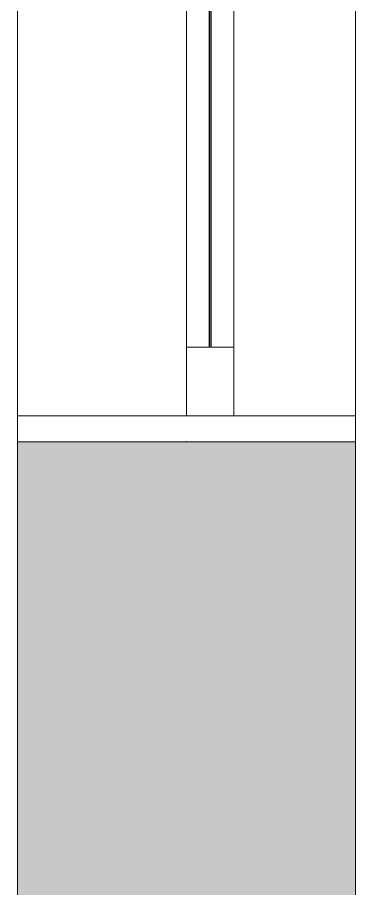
# Model space of a CAD drawing. Header units: metres. Extents: x 512 to 829, y -209 to 245.
# Drawn here: x 725.446 to 725.696, y -76.93 to -76.286 of the extents above; entities that cross this region are included whole.
import ezdxf

# ---------------------------------------------------------------- set-up
doc = ezdxf.new("R2010")
doc.units = ezdxf.units.M
doc.header["$LTSCALE"] = 0.508
doc.set_wipeout_variables(frame=1)
doc.header["$PDSIZE"] = -2
for name, color, linetype, lineweight in [('None', 7, 'Continuous', 5), ('NãoImprimir', 7, 'Continuous', 5), ('Peitoris', 2, 'Continuous', 5), ('Telhado-Princ', 7, 'Continuous', 5)]:
    doc.layers.add(name, color=color, linetype=linetype, lineweight=lineweight)

# ---------------------------------------------------------------- blocks, each defined once
blk = doc.blocks.new('Grupo-1736')
at = {"color": 7, "linetype": 'Continuous', "lineweight": 5}
blk.add_wipeout([(1.28095, 0.125), (1.3, 0.125), (1.3, -0.125), (1.28095, -0.125)], dxfattribs=at).dxf.layer = 'None'
at = {"layer": 'None', "color": 7, "linetype": 'Continuous', "lineweight": 5}
blk.add_lwpolyline([(1.28095, 0.125), (1.3, 0.125), (1.3, -0.125), (1.28095, -0.125)], close=True, dxfattribs=at)
blk = doc.blocks.new('Grupo-1737')
at = {"layer": 'None', "color": 7}
blk.add_blockref('Grupo-1736', (0, 0), dxfattribs=at)
at = {"layer": 'None', "color": 7, "linetype": 'Continuous', "lineweight": 5}
for p, q in [((1.3, 0.125), (1.28095, 0.125)), ((1.28095, 0.125), (1.28095, -0.125)), ((1.3, -0.125), (1.28095, -0.125))]:
    blk.add_line(p, q, dxfattribs=at)
blk = doc.blocks.new('Grupo-1738')
at = {"layer": 'None', "color": 7, "linetype": 'Continuous', "lineweight": 5}
blk.add_line((1.28095, 0.034925), (1.28095, 0), dxfattribs=at)
blk = doc.blocks.new('Grupo-1739')
at = {"color": 7, "linetype": 'Continuous', "lineweight": 5}
blk.add_wipeout([(1.23015, 0.03492500000000001), (1.2809500000000003, 0.03492500000000001), (1.2809500000000003, 0), (1.23015, 0)], dxfattribs=at).dxf.layer = 'None'
at = {"layer": 'None', "color": 7, "linetype": 'Continuous', "lineweight": 5}
blk.add_lwpolyline([(1.23015, 0.034925), (1.28095, 0.034925), (1.28095, 0), (1.23015, 0)], close=True, dxfattribs=at)
blk = doc.blocks.new('Grupo-1740')
at = {"layer": 'None', "color": 7}
blk.add_blockref('Grupo-1738', (0, 0), dxfattribs=at)
at = {"color": 7, "linetype": 'Continuous', "lineweight": 5}
blk.add_wipeout([(-1.23015, 0.034925000000000095), (1.23015, 0.034925000000000095), (1.23015, 0), (-1.23015, 0)], dxfattribs=at).dxf.layer = 'None'
at = {"layer": 'None', "color": 7, "linetype": 'Continuous', "lineweight": 5}
blk.add_lwpolyline([(-1.23015, 0.034925), (1.23015, 0.034925), (1.23015, 0), (-1.23015, 0)], close=True, dxfattribs=at)
at = {"layer": 'None', "color": 7}
blk.add_blockref('Grupo-1739', (0, 0), dxfattribs=at)
at = {"layer": 'None', "color": 7, "linetype": 'Continuous', "lineweight": 5}
for p, q in [((1.28095, 0.034925), (1.23015, 0.034925)), ((1.23015, 0.034925), (1.23015, 0)), ((1.28095, 0), (1.23015, 0))]:
    blk.add_line(p, q, dxfattribs=at)
blk = doc.blocks.new('Grupo-1741')
at = {"color": 7, "linetype": 'Continuous', "lineweight": 9}
blk.add_wipeout([(-1.23015, 0.018097499999999656), (1.23015, 0.018097499999999656), (1.23015, 0.016827499999999995), (-1.23015, 0.016827499999999995)], dxfattribs=at).dxf.layer = 'None'
blk = doc.blocks.new('Grupo-1742')
at = {"layer": 'None', "color": 7}
blk.add_blockref('Grupo-1741', (0, 0), dxfattribs=at)
at = {"layer": 'None', "color": 7, "linetype": 'Continuous', "lineweight": 25}
for p, q in [((-1.23015, 0.0180975), (1.23015, 0.0180975)), ((-1.23015, 0.0168275), (1.23015, 0.0168275))]:
    blk.add_line(p, q, dxfattribs=at)
blk = doc.blocks.new('Grupo-1743')
at = {"layer": 'None', "color": 7, "linetype": 'Continuous', "lineweight": 20}
for p, q in [((1.3, 0.125), (-1.3, 0.125)), ((1.3, -0.125), (-1.3, -0.125))]:
    blk.add_line(p, q, dxfattribs=at)
blk = doc.blocks.new('Window (2D)-156')
at = {"color": 7, "linetype": 'Continuous', "lineweight": 5}
blk.add_wipeout([(-1.3, 0.12499999999999978), (1.3, 0.12499999999999978), (1.3, -0.125), (-1.3, -0.125)], dxfattribs=at).dxf.layer = 'None'
at = {"layer": 'None', "color": 7}
blk.add_blockref('Grupo-1737', (0, 0), dxfattribs=at)
at = {"layer": 'None', "color": 7, "linetype": 'Continuous', "lineweight": 5}
for p, q in [((-1.3, 0.125), (1.3, 0.125)), ((-1.3, -0.125), (1.3, -0.125))]:
    blk.add_line(p, q, dxfattribs=at)
at = {"layer": 'NãoImprimir', "linetype": 'Continuous'}
blk.add_point((1.3, 0), dxfattribs=at)
at = {"layer": 'Peitoris'}
blk.add_blockref('Grupo-1740', (0, 0), dxfattribs=at)
blk.add_blockref('Grupo-1742', (0, 0), dxfattribs=at)
at = {"layer": 'Telhado-Princ'}
blk.add_blockref('Grupo-1743', (0, 0), dxfattribs=at)

msp = doc.modelspace()

# ---------------------------------------------------------------- linework, layer by layer
at = {"layer": 'None', "color": 7, "linetype": 'Continuous', "lineweight": 18}
for p, q in [((725.4455159303409, -76.59933079147959), (725.4455159303409, -78.1493307914796)), ((725.6955159303409, -76.59933079147959), (725.6955159303409, -77.17483694161444))]:
    msp.add_line(p, q, dxfattribs=at)
at = {"layer": 'None', "color": 250, "linetype": 'Continuous'}
msp.add_solid([(725.4455159303409, -76.59933079147959), (725.6955159303409, -76.59933079147959), (725.4455159303409, -78.1493307914796), (725.6955159303409, -78.1493307914796)], dxfattribs=at)

# ---------------------------------------------------------------- next in the draw order: block references
at = {"layer": 'None', "color": 7, "rotation": 270}
msp.add_blockref('Window (2D)-156', (725.5705159303409, -75.29933079147958), dxfattribs=at)

doc.saveas('drawing.dxf')
